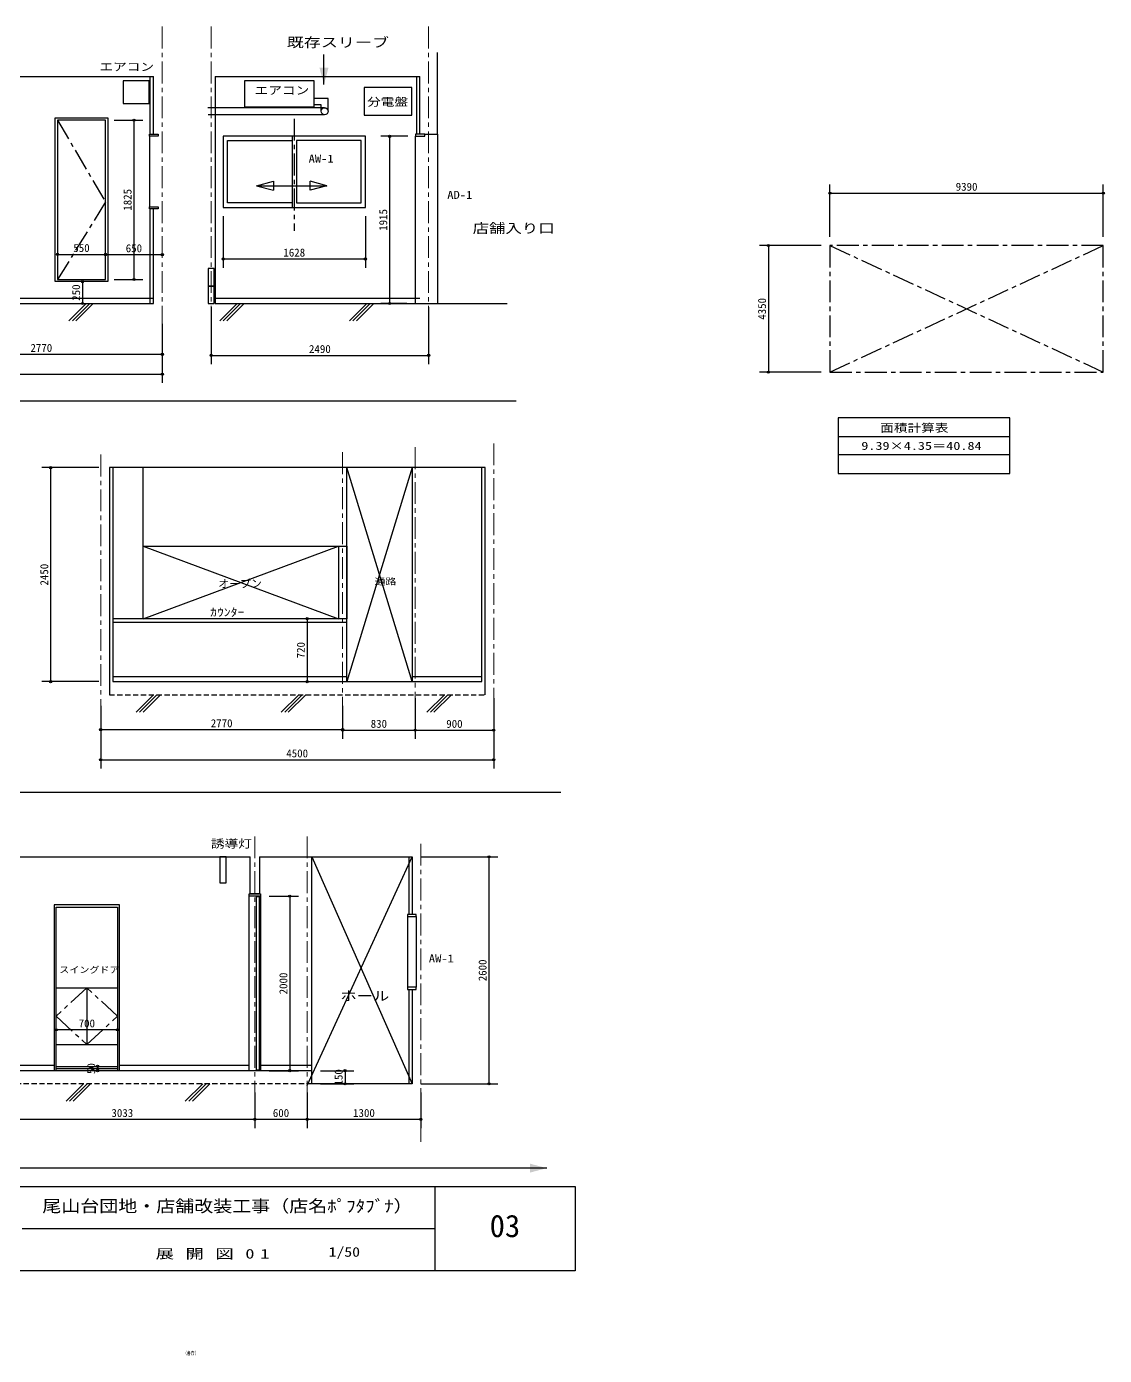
# Model space of a CAD drawing. Units: millimetres at full size, sheet at 1:50. Extents: x -40879 to 19685, y -34692 to 6825.
# Drawn here: x 3727 to 16066, y -8394 to 6825 of the extents above; entities that cross this region are included whole.
import ezdxf
from ezdxf.enums import TextEntityAlignment as Align

# ---------------------------------------------------------------- set-up
doc = ezdxf.new("R2010")
doc.units = ezdxf.units.MM
doc.header["$LTSCALE"] = 50
doc.header["$PDMODE"] = 32
doc.header["$PDSIZE"] = 25
doc.linetypes.add('CHAIN1', pattern=[8, 5, -1, 1, -1])
doc.linetypes.add('DASHED1', pattern=[1.8, 1.2, -0.6])
doc.layers.add('0-0_0', color=7, linetype='Continuous')
doc.layers.add('0-2_2', color=134, linetype='Continuous')
doc.layers.add('0-8_8', color=6, linetype='CHAIN1', lineweight=9)
doc.styles.add('ＭＳ ゴシック', font='')
doc.styles.get('ＭＳ ゴシック').set_extended_font_data('MS Gothic')

msp = doc.modelspace()

# ---------------------------------------------------------------- linework, layer by layer
at = {"layer": '0-0_0'}
for p, q in [((7131.29, 6160.41), (7131.29, 6504.66)), ((8429.77, 5593.2), (8429.77, 6528.85)), ((918.69, 6253.2), (5180.69, 6253.2)), ((5142.69, 5593.2), (5142.69, 6253.2)), ((5180.69, 5593.2), (5180.69, 6253.2)), ((5887.27, 6253.2), (5887.27, 3653.2)), ((5887.27, 6253.2), (8229.77, 6253.2)), ((8191.77, 6253.2), (8191.77, 5593.2)), ((8229.77, 5593.2), (8229.77, 6253.2)), ((7138.12, 5895.36), (5803.44, 5895.36)), ((7138.12, 5815.36), (5806.21, 5815.36)), ((7098.12, 5929.93), (7020.37, 5929.93)), ((7098.12, 5855.36), (7098.12, 5929.93)), ((4055.69, 5778.2), (4655.69, 5778.2)), ((4655.69, 5778.2), (4655.69, 3903.2)), ((4730.69, 5753.2), (5055.94, 5753.2)), ((4955.94, 5753.2), (4955.94, 3928.2)), ((5132.69, 5568.2), (5132.69, 4760.45)), ((6766.61, 5568.2), (6766.61, 4754.2)), ((8091.77, 5568.2), (7782.59, 5568.2)), ((7882.59, 5568.2), (7882.59, 3653.2)), ((8179.28, 3653.2), (8179.28, 5568.2)), ((8284.22, 5593.2), (8429.77, 5593.2)), ((8429.77, 5593.2), (8429.77, 3653.2)), ((6358.71, 5001.76), (6551.89, 5053.53)), ((6551.89, 5053.53), (6551.89, 4950)), ((7165.85, 5001.76), (6972.67, 5053.53)), ((6972.67, 4950), (6972.67, 5053.53)), ((6358.71, 5001.76), (6551.89, 4950)), ((5142.69, 3653.2), (5142.69, 4735.45)), ((5180.69, 3653.2), (5180.69, 4735.45)), ((5977.61, 4654.2), (5977.61, 4063.1)), ((7605.61, 4654.2), (7605.61, 4063.1)), ((4080.69, 4215.39), (4630.69, 4215.39)), ((4630.69, 4212.49), (5280.69, 4212.49)), ((5977.61, 4163.1), (7605.61, 4163.1)), ((4366.8, 3903.2), (4366.8, 3653.2)), ((4730.69, 3928.2), (5055.94, 3928.2)), ((880.69, 3713.2), (5180.69, 3713.2)), ((880.69, 3653.2), (5180.69, 3653.2)), ((4175.08, 3653.2), (4466.8, 3653.2)), ((4410.35, 3653.2), (4210.35, 3453.2)), ((4450.58, 3653.2), (4250.58, 3453.2)), ((4490.81, 3653.2), (4290.81, 3453.2)), ((5887.27, 3713.2), (8229.77, 3713.2)), ((5887.27, 3653.2), (9228.37, 3653.2)), ((6137.21, 3653.2), (5937.21, 3453.2)), ((6177.44, 3653.2), (5977.44, 3453.2)), ((6217.67, 3653.2), (6017.67, 3453.2)), ((7621.78, 3653.2), (7421.78, 3453.2)), ((7662.01, 3653.2), (7462.01, 3453.2)), ((7702.24, 3653.2), (7502.24, 3453.2)), ((8079.28, 3653.2), (7782.59, 3653.2)), ((5839.77, 3611.63), (5839.77, 2958.75)), ((8329.77, 3611.63), (8329.77, 2958.75)), ((5280.69, 3418.62), (5280.69, 2742.91)), ((5280.69, 3347.58), (5280.69, 2971.39)), ((2510.69, 3071.39), (5280.69, 3071.39)), ((5839.77, 3058.75), (8329.77, 3058.75)), ((780.69, 2842.91), (5280.69, 2842.91)), ((-10012.3, 2537.91), (9331.45, 2537.91)), ((13019.74, 2131.56), (14984.75, 2131.56)), ((14984.75, 1919.06), (13019.74, 1919.06)), ((4552.7, 1773.01), (3902.1, 1773.01)), ((4002.1, 1773.01), (4002.1, -676.99)), ((8975.05, 1773.01), (4675.05, 1773.01)), ((4675.05, 1773.01), (4675.05, -826.99)), ((5063.05, 43.01), (5063.05, 1773.01)), ((7392.55, -676.99), (7392.55, 1773.01)), ((8140.05, -676.99), (7392.55, 1773.01)), ((8140.05, 1773.01), (7392.55, -676.99)), ((8140.05, 1773.01), (8140.05, -676.99)), ((8937.05, -676.99), (8937.05, 1773.01)), ((8975.05, -826.99), (8975.05, 1773.01)), ((5063.05, 43.01), (7298.55, 873.23)), ((5063.05, 873.23), (7298.55, 43.01)), ((5063.05, 873.23), (7392.55, 873.23)), ((7298.55, 873.23), (7298.55, 43.01)), ((7392.55, 873.23), (7392.55, 43.01)), ((4675.05, 43.01), (4675.05, 3.01)), ((7392.55, 43.01), (4713.05, 43.01)), ((4713.05, 3.01), (7392.55, 3.01)), ((6939.39, 43.01), (6939.39, -676.99)), ((7392.55, 3.01), (7392.55, 43.01)), ((4552.7, -676.99), (3902.1, -676.99)), ((4713.05, -616.99), (7392.55, -616.99)), ((8152.55, -616.99), (8937.05, -616.99)), ((5179.44, -826.99), (4979.44, -1026.99)), ((5219.67, -826.99), (5019.67, -1026.99)), ((5259.9, -826.99), (5059.9, -1026.99)), ((6841.93, -826.99), (6641.93, -1026.99)), ((6882.16, -826.99), (6682.16, -1026.99)), ((6922.39, -826.99), (6722.39, -1026.99)), ((8175.05, -865.62), (8175.05, -1333.83)), ((8509.93, -826.99), (8309.93, -1026.99)), ((8550.16, -826.99), (8350.16, -1026.99)), ((8590.39, -826.99), (8390.39, -1026.99)), ((9075.05, -865.62), (9075.05, -1333.83)), ((4575.05, -955.94), (4575.05, -1327.4)), ((7345.05, -955.94), (7345.05, -1327.4)), ((7345.05, -977.37), (7345.05, -1333.83)), ((8175.05, -977.37), (8175.05, -1333.83)), ((4575.05, -1134.6), (4575.05, -1672.28)), ((9075.05, -1134.6), (9075.05, -1672.28)), ((4575.05, -1227.4), (7345.05, -1227.4)), ((7345.05, -1233.83), (8175.05, -1233.83)), ((8175.05, -1233.83), (9075.05, -1233.83)), ((4575.05, -1572.28), (9075.05, -1572.28)), ((-9785.14, -1942.28), (9844.06, -1942.28)), ((-1200.39, -2683.84), (6286.28, -2683.84)), ((6286.28, -3108.84), (6286.28, -2683.84)), ((6392.95, -2683.84), (6392.95, -3108.84)), ((6392.95, -2683.84), (8139.61, -2683.84)), ((6939.61, -5302.59), (8139.61, -2683.84)), ((6992.95, -5133.84), (6992.95, -2683.84)), ((6992.95, -2683.84), (8139.61, -5283.84)), ((8102.11, -2683.84), (8102.11, -3343.84)), ((8139.61, -2683.84), (8139.61, -3343.84)), ((8239.61, -2683.84), (9120.15, -2683.84)), ((9020.15, -2683.84), (9020.15, -5283.84)), ((6276.28, -5133.84), (6276.28, -3133.84)), ((6392.95, -3108.84), (6286.28, -3108.84)), ((6402.95, -3133.84), (6402.95, -5133.84)), ((6502.95, -3133.84), (6839.48, -3133.84)), ((6739.48, -3133.84), (6739.48, -5133.84)), ((4066.61, -3258.84), (4766.61, -3258.84)), ((4066.61, -5133.84), (4066.61, -3258.84)), ((4766.61, -3258.84), (4766.61, -5133.84)), ((4791.61, -5133.84), (4791.61, -3233.84)), ((8086.97, -3368.84), (8086.97, -4176.59)), ((8187.61, -3368.84), (8187.61, -4176.59)), ((4066.61, -4183.84), (4766.61, -4183.84)), ((4416.61, -4183.84), (4416.61, -4833.84)), ((8102.11, -4201.59), (8102.11, -5283.84)), ((8139.61, -4201.59), (8139.61, -5283.84)), ((4766.61, -4664.61), (4066.61, -4664.61)), ((4066.61, -4833.84), (4766.61, -4833.84)), ((6992.95, -5133.84), (-1200.39, -5133.84)), ((4041.61, -5073.84), (3253.28, -5073.84)), ((4066.61, -5083.84), (4766.61, -5083.84)), ((4066.61, -5108.84), (4766.61, -5108.84)), ((4539.93, -5083.84), (4539.93, -5133.84)), ((6276.28, -5073.84), (4791.61, -5073.84)), ((6992.95, -5073.84), (6402.95, -5073.84)), ((6502.95, -5133.84), (6839.48, -5133.84)), ((6992.95, -5283.84), (6992.95, -5133.84)), ((7092.95, -5133.84), (7472.15, -5133.84)), ((7372.15, -5133.84), (7372.15, -5283.84)), ((4378.88, -5283.84), (4178.88, -5483.84)), ((4419.11, -5283.84), (4219.11, -5483.84)), ((4459.35, -5283.84), (4259.35, -5483.84)), ((5743.99, -5283.84), (5543.99, -5483.84)), ((5784.22, -5283.84), (5584.22, -5483.84)), ((5824.45, -5283.84), (5624.45, -5483.84)), ((8139.61, -5283.84), (6992.95, -5283.84)), ((7092.95, -5283.84), (7472.15, -5283.84)), ((8239.61, -5283.84), (9120.15, -5283.84)), ((6339.61, -5383.84), (6339.61, -5790.68)), ((6339.61, -5383.84), (6339.61, -5790.68)), ((6939.61, -5383.84), (6939.61, -5790.68)), ((6939.61, -5383.84), (6939.61, -5790.68)), ((8239.61, -5383.84), (8239.61, -5790.68)), ((6339.61, -5690.68), (3306.61, -5690.68)), ((6939.61, -5690.68), (6339.61, -5690.68)), ((8239.61, -5690.68), (6939.61, -5690.68)), ((9681.42, -6249.13), (-9662.32, -6249.13)), ((-10500, -6457.7), (10008.96, -6457.7)), ((8402.46, -6457.7), (8402.46, -7425)), ((10008.96, -6457.7), (10008.96, -7425)), ((3677.46, -6941.35), (8402.46, -6941.35)), ((10008.96, -7425), (-10500, -7425))]:
    msp.add_line(p, q, dxfattribs=at)
at = {"layer": '0-0_0', "linetype": 'CHAIN1'}
for p, q in [((4080.69, 5753.2), (4630.69, 4815.7)), ((6791.61, 5769.62), (6791.61, 4484.27)), ((4630.69, 4815.7), (4080.69, 3928.2))]:
    msp.add_line(p, q, dxfattribs=at)
at = {"layer": '0-0_0', "linetype": 'DASHED1'}
for p, q in [((4675.05, -826.99), (8975.05, -826.99)), ((6992.95, -5283.84), (1559.61, -5283.84))]:
    msp.add_line(p, q, dxfattribs=at)
at = {"layer": '0-0_0'}
for points in [[(4830.52, 5944.31), (5130.52, 5944.31), (5130.52, 6203.2), (4830.52, 6203.2)], [(6220.37, 5904.03), (7020.37, 5904.03), (7020.37, 6203.41), (6220.37, 6203.41)], [(7591.86, 5809.56), (8137.37, 5809.56), (8137.37, 6128.39), (7591.86, 6128.39)], [(4080.69, 3928.2), (4630.69, 3928.2), (4630.69, 5753.2), (4080.69, 5753.2)], [(5233.34, 5568.2), (5132.69, 5568.2), (5132.69, 5593.2), (5233.34, 5593.2)], [(5977.61, 4754.2), (7605.61, 4754.2), (7605.61, 5568.2), (5977.61, 5568.2)], [(6816.61, 5518.2), (6816.61, 4804.2), (7555.61, 4804.2), (7555.61, 5518.2)], [(8179.28, 5568.2), (8284.22, 5568.2), (8284.22, 5593.2), (8179.28, 5593.2)], [(5233.34, 4735.45), (5132.69, 4735.45), (5132.69, 4760.45), (5233.34, 4760.45)], [(5804.77, 3853.2), (5874.77, 3853.2), (5874.77, 4053.2), (5804.77, 4053.2)], [(5804.77, 3653.2), (5874.77, 3653.2), (5874.77, 3853.2), (5804.77, 3853.2)], [(13019.74, 1706.57), (14984.75, 1706.57), (14984.75, 2344.05), (13019.74, 2344.05)], [(5939.25, -2982.48), (6010.94, -2982.48), (6010.94, -2683.84), (5939.25, -2683.84)], [(6402.95, -3133.84), (6276.28, -3133.84), (6276.28, -3108.84), (6402.95, -3108.84)], [(6354.95, -5121.44), (6394.95, -5121.44), (6394.95, -3142.91), (6354.95, -3142.91)], [(8086.97, -3368.84), (8187.61, -3368.84), (8187.61, -3343.84), (8086.97, -3343.84)], [(8086.97, -4201.59), (8187.61, -4201.59), (8187.61, -4176.59), (8086.97, -4176.59)]]:
    msp.add_lwpolyline(points, close=True, dxfattribs=at)
for points in [[(7178.12, 5855.36), (7178.12, 6000.98), (7020.37, 6000.98)], [(4655.69, 3903.2), (4055.69, 3903.2), (4055.69, 5778.2)], [(6766.61, 4804.2), (6027.61, 4804.2), (6027.61, 5518.2), (6766.61, 5518.2)], [(6358.71, 5001.76), (7165.85, 5001.76), (6972.67, 4950)], [(4713.05, 1773.01), (4713.05, -676.99), (8937.05, -676.99)], [(4791.61, -3233.84), (4041.61, -3233.84), (4041.61, -5133.84)]]:
    msp.add_lwpolyline(points, dxfattribs=at)
at = {"layer": '0-0_0', "linetype": 'CHAIN1'}
msp.add_lwpolyline([(4416.61, -4183.84), (4066.61, -4508.84), (4416.61, -4833.84), (4766.61, -4508.84)], close=True, dxfattribs=at)
at = {"layer": '0-0_0'}
msp.add_circle((7138.12, 5855.36), 40, dxfattribs=at)
for p in [(4955.94, 5753.2), (7882.59, 5568.2), (4080.69, 4215.39), (4630.69, 4215.39), (4630.69, 4212.49), (5280.69, 4212.49), (5977.61, 4163.1), (7605.61, 4163.1), (4366.8, 3903.2), (4955.94, 3928.2), (4366.8, 3653.2), (7882.59, 3653.2), (5280.69, 3071.39), (5839.77, 3058.75), (8329.77, 3058.75), (5280.69, 2842.91), (4002.1, 1773.01), (6939.39, 43.01), (4002.1, -676.99), (6939.39, -676.99), (4575.05, -1227.4), (7345.05, -1227.4), (7345.05, -1233.83), (8175.05, -1233.83), (8175.05, -1233.83), (9075.05, -1233.83), (4575.05, -1572.28), (9075.05, -1572.28), (9020.15, -2683.84), (6739.48, -3133.84), (4066.61, -4664.61), (4766.61, -4664.61), (4539.93, -5083.84), (4539.93, -5133.84), (6739.48, -5133.84), (7372.15, -5133.84), (7372.15, -5283.84), (9020.15, -5283.84), (6339.61, -5690.68), (6939.61, -5690.68), (8239.61, -5690.68)]:
    msp.add_point(p, dxfattribs=at)
for points in [[(7079.52, 6353.6), (7183.05, 6353.6), (7131.29, 6160.41)], [(9488.24, -6300.89), (9488.24, -6197.37), (9681.42, -6249.13)]]:
    msp.add_solid(points, dxfattribs=at)
at = {"layer": '0-2_2'}
for p, q in [((12923.84, 4417.15), (12923.84, 5016.97)), ((12923.84, 4916.97), (16053.84, 4916.97)), ((16053.84, 4417.15), (16053.84, 5016.97)), ((12823.84, 4317.15), (12119.37, 4317.15)), ((12219.37, 4317.15), (12219.37, 2867.15)), ((12823.84, 2867.15), (12119.37, 2867.15))]:
    msp.add_line(p, q, dxfattribs=at)
at = {"layer": '0-2_2', "linetype": 'CHAIN1'}
for p, q in [((12923.84, 2867.15), (16053.84, 4317.15)), ((12923.84, 4317.15), (16053.84, 2867.15))]:
    msp.add_line(p, q, dxfattribs=at)
msp.add_lwpolyline([(12923.84, 4317.15), (12923.84, 2867.15), (16053.84, 2867.15), (16053.84, 4317.15)], close=True, dxfattribs=at)
at = {"layer": '0-2_2'}
for p in [(12923.84, 4916.97), (16053.84, 4916.97), (12219.37, 4317.15), (12219.37, 2867.15)]:
    msp.add_point(p, dxfattribs=at)
at = {"layer": '0-8_8'}
for p, q in [((5280.69, 6824.51), (5280.69, 2987.51)), ((5839.77, 6824.51), (5839.77, 2987.51)), ((8329.77, 6824.51), (8329.77, 2987.51)), ((8175.05, 2007.25), (8175.05, -1216.41)), ((9075.05, 2051.45), (9075.05, -1342.68)), ((4575.05, 1923.43), (4575.05, -1342.68)), ((7345.05, 1948.6), (7345.05, -1275.05)), ((6339.61, -2449.6), (6339.61, -5673.26)), ((6939.61, -2449.6), (6939.61, -5673.26)), ((8239.61, -2533.42), (8239.61, -5949.53))]:
    msp.add_line(p, q, dxfattribs=at)

# ---------------------------------------------------------------- texts
at = {"layer": '0-0_0', "style": 'ＭＳ ゴシック'}
for s, height, width, p in [('既存スリーブ', 110, 1.3, (6705.63, 6555.06)), ('エアコン', 91.64, 1.25, (4560.54, 6289.68)), ('エアコン', 91.64, 1.25, (6337.6, 6019.75)), ('分電盤', 91.64, 1.25, (7625.5, 5888.36)), ('AW-1', 91.64, 1.15, (6955.54, 5238.95)), ('AD-1', 91.64, 1.15, (8542.89, 4823.94)), ('店舗入り口', 110, 1.25, (8833.5, 4426.81)), ('面積計算表', 91.64, 1.25, (13499.14, 2154.52)), ('9.39×4.35＝40.84', 91.64, 1.3, (13282.72, 1949.6)), ('通路', 73.31, 1.25, (7710.23, 411.07)), ('ｶｳﾝﾀｰ', 91.64, 1.25, (5828.13, 43.01)), ('誘導灯', 91.64, 1.25, (5837.33, -2607.22)), ('AW-1', 91.64, 1.15, (8331.47, -3921.39)), ('スイングドア', 73.31, 1.15, (4100.63, -4036.62)), ('ホール', 110, 1.25, (7317.9, -4364.19)), ('尾山台団地・店舗改装工事（店名ﾎﾟﾌﾀﾌﾞﾅ）', 138.6, 1.15, (3906.65, -6794.38)), ('1/50', 110, 1.2, (7184.96, -7296.93)), ('（書斎）', 42.16, 0.75, (5517.9, -8401.11))]:
    msp.add_text(s, height=height, dxfattribs=dict(at, width=width)).set_placement(p, align=Align.BOTTOM_LEFT)
for s, p in [('1825', (4955.94, 4715.7)), ('1915', (7882.59, 4485.7)), ('250', (4366.8, 3684.45)), ('2450', (4002.1, 423.01)), ('720', (6939.39, -410.74)), ('2600', (9020.15, -4108.84)), ('2000', (6739.48, -4258.84)), ('50', (4539.93, -5171.34)), ('150', (7372.15, -5302.59))]:
    msp.add_text(s, height=91.64, rotation=90, dxfattribs=at).set_placement(p, align=Align.BOTTOM_LEFT)
for s, height, p in [('550', 91.64, (4261.94, 4215.39)), ('650', 91.64, (4861.94, 4212.49)), ('1628', 91.64, (6666.61, 4163.1)), ('2770', 91.64, (3770.69, 3071.39)), ('2490', 91.64, (6959.77, 3058.75)), ('オープン', 91.64, (5920.2, 371.05)), ('2770', 91.64, (5835.05, -1227.4)), ('830', 91.64, (7666.3, -1233.83)), ('900', 91.64, (8531.3, -1233.83)), ('4500', 91.64, (6700.05, -1572.28)), ('700', 91.64, (4322.86, -4664.61)), ('3033', 91.64, (4698.11, -5690.68)), ('600', 91.64, (6545.86, -5690.68)), ('1300', 91.64, (7464.61, -5690.68)), ('03', 256.6, (9028.3, -7116.35))]:
    msp.add_text(s, height=height, dxfattribs=at).set_placement(p, align=Align.BOTTOM_LEFT)
at = {"layer": '0-0_0', "insert": (5203.83, -7296.93), "char_height": 110, "attachment_point": 7, "style": 'ＭＳ ゴシック'}
msp.add_mtext('\\T1.63;\\W1.4;展開図01', dxfattribs=at)
at = {"layer": '0-2_2', "style": 'ＭＳ ゴシック'}
msp.add_text('9390', height=91.64, dxfattribs=at).set_placement((14363.84, 4916.97), align=Align.BOTTOM_LEFT)
msp.add_text('4350', height=91.64, rotation=90, dxfattribs=at).set_placement((12219.37, 3467.15), align=Align.BOTTOM_LEFT)

doc.saveas('drawing.dxf')
